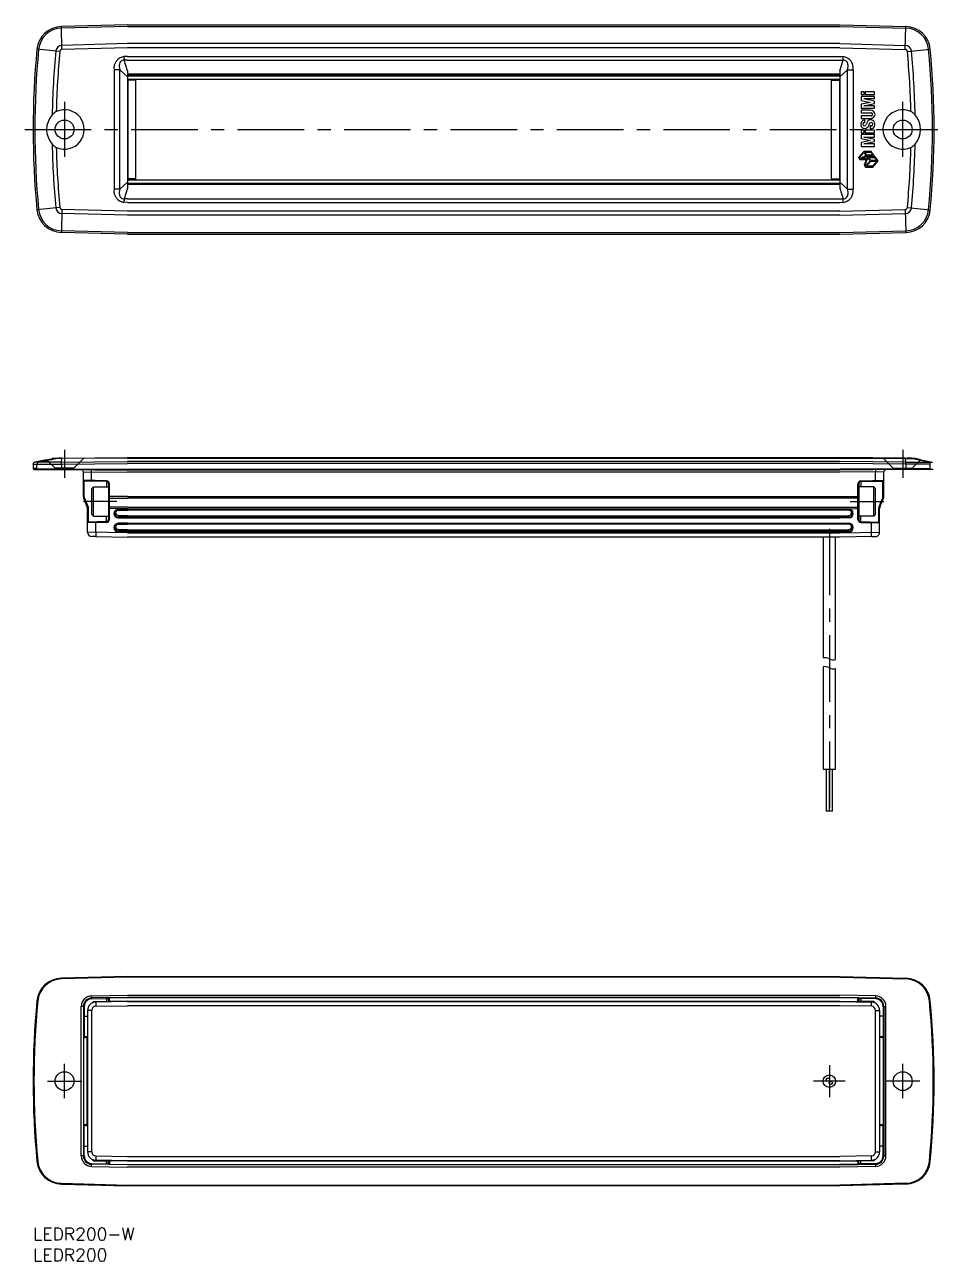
# Model space of a CAD drawing. Extents: x -2 to 323, y -8 to 287.
# Drawn here: x -2 to 214.1, y -8 to 287.2 of the extents above; entities that cross this region are included whole.
import ezdxf

# ---------------------------------------------------------------- set-up
doc = ezdxf.new("R2010")
doc.units = 0
doc.header["$LTSCALE"] = 0.5
doc.linetypes.add('CENTER', pattern=[50.8, 31.75, -6.35, 6.35, -6.35])
doc.linetypes.add('DASHED', pattern=[19.05, 12.7, -6.35])
for name, color, linetype in [('MSM_CENTER', 1, 'CENTER'), ('MSM_CONTINUOUS', 7, 'CONTINUOUS'), ('MSM_DASHED', 4, 'DASHED'), ('MSM_NARROW', 5, 'CONTINUOUS'), ('MSM_PART_NUMBER', 7, 'CONTINUOUS')]:
    doc.layers.add(name, color=color, linetype=linetype)
doc.styles.get("Standard").update_dxf_attribs({"font": 'txt.shx', "height": 3, "bigfont": 'bigfont.shx'})

# ---------------------------------------------------------------- blocks, each defined once
blk = doc.blocks.new('*U34')
at = {"layer": 'MSM_PART_NUMBER'}
blk.add_text('LEDR200-W', height=3, dxfattribs=at).set_placement((0, -3))
blk = doc.blocks.new('*U35')
at = {"layer": 'MSM_PART_NUMBER'}
blk.add_text('LEDR200', height=3, dxfattribs=at).set_placement((0, -8))

msp = doc.modelspace()

# ---------------------------------------------------------------- linework, layer by layer
at = {"layer": 'MSM_CENTER'}
for p, q in [((7.5, 268.74), (7.5, 255.59)), ((207.5, 255.59), (207.5, 268.74)), ((-2, 262.16), (217, 262.16)), ((7.5, 185.71), (7.5, 178.97)), ((207.5, 185.71), (207.5, 178.97)), ((20, 173.34), (12, 173.34)), ((195, 173.34), (203, 173.34)), ((190, 166.84), (190, 97.45)), ((7.5, 30.9), (7.5, 39.1)), ((190, 38.8), (190, 31.2)), ((207.5, 30.9), (207.5, 39.1)), ((3.4, 35), (11.6, 35)), ((193.8, 35), (186.2, 35)), ((211.6, 35), (203.4, 35))]:
    msp.add_line(p, q, dxfattribs=at)
at = {"layer": 'MSM_CONTINUOUS'}
for p, q in [((22.5, 287.16), (6.74, 286.75)), ((6.88, 281.26), (6.74, 286.75)), ((22.5, 286.76), (6.75, 286.35)), ((22.5, 287.16), (192.5, 287.16)), ((22.5, 286.76), (192.5, 286.76)), ((192.5, 287.16), (208.26, 286.75)), ((192.5, 286.76), (208.25, 286.35)), ((208.12, 281.26), (208.26, 286.75)), ((6.39, 280.8), (0.92, 281.33)), ((22.5, 282.65), (6.85, 282.24)), ((22.5, 281.67), (6.88, 281.26)), ((192.5, 282.65), (22.5, 282.65)), ((192.5, 281.67), (22.5, 281.67)), ((192.5, 282.65), (208.15, 282.24)), ((192.5, 281.67), (208.12, 281.26)), ((208.61, 280.8), (214.08, 281.33)), ((22.5, 279.6), (21.67, 279.55)), ((22.52, 278.73), (21.71, 278.69)), ((22.5, 276.19), (21.71, 278.69)), ((22.5, 279.6), (192.5, 279.6)), ((22.52, 278.73), (192.5, 278.73)), ((192.5, 279.6), (193.33, 279.55)), ((192.5, 278.73), (193.29, 278.69)), ((192.5, 276.19), (193.29, 278.69)), ((20.66, 276.41), (19.31, 276.41)), ((19.31, 276.41), (19.31, 247.92)), ((20.66, 276.41), (22.5, 274.76)), ((20.66, 247.92), (20.66, 276.41)), ((22.5, 276.19), (22.5, 248.14)), ((192.5, 275.33), (22.5, 275.33)), ((22.5, 275.17), (192.5, 275.17)), ((192.5, 275.07), (22.5, 275.07)), ((22.5, 274.96), (192.5, 274.96)), ((194.34, 276.41), (192.5, 274.76)), ((192.5, 276.19), (192.5, 248.13)), ((194.34, 247.92), (194.34, 276.41)), ((194.34, 276.41), (195.69, 276.41)), ((195.69, 276.41), (195.69, 247.92)), ((24.52, 273.96), (22.5, 273.96)), ((22.6, 274.16), (192.4, 274.16)), ((22.61, 273.96), (22.61, 250.36)), ((24.52, 250.36), (24.52, 273.96)), ((190.5, 273.96), (192.5, 273.96)), ((190.5, 250.36), (190.5, 273.96)), ((192.39, 273.96), (192.39, 250.36)), ((198.27, 271.12), (197.6, 271.12)), ((197.6, 271.12), (197.6, 270.48)), ((197.6, 270.48), (198.27, 270.48)), ((200.76, 270.03), (197.6, 270.03)), ((197.6, 270.03), (197.6, 269.09)), ((197.6, 269.09), (199.83, 268.63)), ((199.83, 268.63), (197.6, 268.17)), ((200.76, 269.45), (198.23, 269.44)), ((200.76, 268.88), (198.23, 269.44)), ((198.27, 270.48), (198.27, 271.12)), ((200.76, 271.12), (198.55, 271.12)), ((198.55, 271.12), (198.55, 270.48)), ((198.55, 270.48), (200.76, 270.48)), ((200.76, 270.48), (200.76, 271.12)), ((200.76, 269.45), (200.76, 270.03)), ((200.76, 268.38), (200.76, 268.88)), ((197.6, 268.17), (197.6, 267.23)), ((197.6, 267.23), (200.76, 267.23)), ((199.8, 266.78), (197.6, 266.78)), ((197.6, 266.78), (197.6, 266.14)), ((197.6, 266.14), (199.96, 266.14)), ((198.23, 267.81), (200.76, 268.38)), ((200.76, 267.81), (198.23, 267.81)), ((200.76, 267.23), (200.76, 267.81)), ((199.94, 265.4), (197.6, 265.4)), ((197.6, 265.4), (197.6, 264.76)), ((197.6, 264.76), (199.8, 264.76)), ((198.07, 263.63), (198.01, 263.39)), ((198.47, 263.74), (198.21, 263.73)), ((198.47, 264.35), (198.27, 264.35)), ((198.47, 263.74), (198.47, 264.35)), ((199.18, 264.14), (198.8, 263.35)), ((199.98, 262.99), (199.77, 262.99)), ((199.77, 262.99), (199.77, 262.35)), ((198.27, 262.02), (197.6, 262.02)), ((197.6, 262.02), (197.6, 261.38)), ((197.6, 261.38), (198.27, 261.38)), ((200.76, 260.94), (197.6, 260.94)), ((197.6, 260.94), (197.6, 259.99)), ((197.6, 259.99), (199.83, 259.53)), ((200.76, 259.78), (198.2, 260.35)), ((198.2, 260.35), (200.76, 260.35)), ((198.27, 261.38), (198.27, 262.02)), ((200.76, 262.02), (198.55, 262.02)), ((198.55, 262.02), (198.55, 261.38)), ((198.55, 261.38), (200.76, 261.38)), ((199.77, 262.35), (200.12, 262.35)), ((200.76, 261.38), (200.76, 262.02)), ((200.76, 260.35), (200.76, 260.94)), ((200.76, 259.29), (200.76, 259.78)), ((198.19, 256.92), (196.96, 255.44)), ((199.83, 259.53), (197.6, 259.08)), ((197.6, 259.08), (197.6, 258.13)), ((197.6, 258.13), (200.76, 258.13)), ((199.94, 256.92), (198.19, 256.92)), ((198.24, 258.71), (200.76, 259.29)), ((200.76, 258.71), (198.24, 258.71)), ((200.72, 255.88), (199.94, 256.92)), ((200.76, 258.13), (200.76, 258.71)), ((196.96, 255.44), (197.3, 254.98)), ((197.2, 255.45), (198.23, 256.68)), ((197.2, 255.45), (197.38, 255.2)), ((197.3, 254.98), (198.83, 254.98)), ((198.79, 255.94), (197.38, 255.2)), ((197.73, 255.18), (198.93, 255.81)), ((198.9, 255.18), (197.73, 255.18)), ((198.23, 256.68), (198.79, 255.94)), ((198.83, 254.98), (198.31, 253.62)), ((198.97, 256), (198.43, 256.73)), ((198.43, 256.73), (199.86, 256.73)), ((198.53, 253.65), (199.19, 255.39)), ((199.72, 254.68), (198.69, 253.45)), ((198.89, 253.39), (199.88, 254.57)), ((199.1, 255.69), (198.9, 255.18)), ((198.93, 255.81), (200.18, 255.81)), ((200.4, 256), (198.97, 256)), ((199.95, 255.69), (199.1, 255.69)), ((199.19, 255.39), (199.72, 254.68)), ((199.89, 254.76), (199.35, 255.49)), ((199.35, 255.49), (200.78, 255.49)), ((199.86, 256.73), (200.4, 256)), ((199.88, 254.57), (201.31, 254.57)), ((201.32, 254.76), (199.89, 254.76)), ((200.18, 255.81), (199.95, 255.69)), ((201.31, 254.57), (200.31, 253.39)), ((200.38, 255.69), (200.72, 255.88)), ((200.86, 255.69), (200.38, 255.69)), ((200.4, 253.2), (201.62, 254.66)), ((200.78, 255.49), (201.32, 254.76)), ((201.62, 254.66), (200.86, 255.69)), ((198.31, 253.62), (198.63, 253.2)), ((198.69, 253.45), (198.53, 253.65)), ((198.63, 253.2), (200.4, 253.2)), ((200.31, 253.39), (198.89, 253.39)), ((20.66, 247.92), (22.5, 249.57)), ((22.5, 248.14), (21.71, 245.63)), ((24.52, 250.36), (22.5, 250.36)), ((22.5, 249.36), (192.5, 249.36)), ((192.5, 249.26), (22.5, 249.26)), ((22.5, 249.16), (192.5, 249.16)), ((192.5, 249), (22.5, 249)), ((22.6, 250.16), (192.4, 250.16)), ((190.5, 250.36), (192.5, 250.36)), ((194.34, 247.92), (192.5, 249.57)), ((192.5, 248.14), (193.29, 245.63)), ((20.66, 247.92), (19.31, 247.92)), ((22.52, 245.59), (21.71, 245.63)), ((22.52, 245.59), (192.5, 245.59)), ((192.5, 245.59), (193.29, 245.63)), ((194.34, 247.92), (195.69, 247.92)), ((6.39, 243.52), (0.92, 243)), ((6.88, 243.07), (6.74, 237.57)), ((22.5, 241.68), (6.85, 242.09)), ((22.5, 242.66), (6.88, 243.07)), ((22.5, 244.73), (21.67, 244.77)), ((22.5, 244.73), (192.5, 244.73)), ((192.5, 242.66), (22.5, 242.66)), ((192.5, 244.73), (193.33, 244.77)), ((192.5, 242.66), (208.12, 243.07)), ((192.5, 241.68), (208.15, 242.09)), ((208.12, 243.07), (208.26, 237.57)), ((208.61, 243.52), (214.08, 243)), ((192.5, 241.68), (22.5, 241.68)), ((22.5, 237.16), (6.74, 237.57)), ((22.5, 237.56), (6.75, 237.98)), ((22.5, 237.56), (192.5, 237.56)), ((22.5, 237.16), (192.5, 237.16)), ((192.5, 237.56), (208.25, 237.98)), ((192.5, 237.16), (208.26, 237.57)), ((3.2, 183.32), (0.4, 182.76)), ((1.32, 182.77), (5.43, 183.6)), ((3.2, 183.32), (4.56, 183.59)), ((4.56, 183.59), (5.28, 183.67)), ((6.85, 183.6), (4.56, 183.59)), ((5.28, 183.67), (6.39, 183.69)), ((6.88, 183.7), (6.39, 183.69)), ((6.75, 182.78), (6.85, 183.6)), ((22.5, 183.74), (6.85, 183.6)), ((6.85, 183.6), (6.88, 183.7)), ((6.88, 183.7), (22.5, 183.84)), ((22.5, 183.84), (192.5, 183.84)), ((22.5, 183.74), (192.5, 183.74)), ((208.12, 183.7), (192.5, 183.84)), ((192.5, 183.74), (208.15, 183.6)), ((208.15, 183.6), (208.12, 183.7)), ((208.12, 183.7), (208.61, 183.69)), ((208.25, 182.78), (208.15, 183.6)), ((208.15, 183.6), (210.44, 183.59)), ((209.72, 183.67), (208.61, 183.69)), ((213.68, 182.77), (209.57, 183.6)), ((210.44, 183.59), (209.72, 183.67)), ((211.8, 183.32), (210.44, 183.59)), ((211.8, 183.32), (214.6, 182.76)), ((0, 182.27), (0.92, 182.28)), ((0, 182.27), (0, 181.23)), ((0.92, 181.22), (0, 181.23)), ((0.2, 181.03), (1.12, 181.02)), ((1.32, 182.77), (0.4, 182.76)), ((0.92, 182.28), (6.74, 182.29)), ((0.92, 181.22), (0.92, 182.28)), ((0.92, 181.22), (6.74, 181.17)), ((1.12, 181.02), (6.74, 180.97)), ((6.75, 182.78), (1.32, 182.77)), ((6.74, 182.29), (22.5, 182.43)), ((6.74, 182.29), (6.74, 182.29)), ((6.74, 182.29), (6.74, 181.17)), ((6.74, 181.17), (22.5, 181.04)), ((6.74, 180.97), (22.5, 180.84)), ((6.75, 182.78), (22.5, 182.92)), ((12, 174.53), (12, 180.43)), ((12, 180.43), (22.51, 180.34)), ((13.97, 178.39), (13.97, 180.41)), ((192.49, 182.92), (22.5, 182.92)), ((192.5, 182.43), (22.5, 182.43)), ((22.5, 181.04), (192.5, 181.04)), ((192.5, 180.84), (22.5, 180.84)), ((192.49, 180.34), (22.51, 180.34)), ((208.25, 182.78), (192.49, 182.92)), ((203, 180.43), (192.49, 180.34)), ((208.26, 182.29), (192.5, 182.43)), ((208.26, 181.17), (192.5, 181.04)), ((208.26, 180.97), (192.5, 180.84)), ((201.03, 178.39), (201.03, 180.41)), ((203, 174.53), (203, 180.43)), ((208.25, 182.78), (213.68, 182.77)), ((214.08, 182.28), (208.26, 182.29)), ((208.26, 182.29), (208.26, 182.29)), ((208.26, 182.29), (208.26, 181.17)), ((214.08, 181.22), (208.26, 181.17)), ((213.88, 181.02), (208.26, 180.97)), ((213.68, 182.77), (214.6, 182.76)), ((214.8, 181.03), (213.88, 181.02)), ((214.08, 181.22), (214.08, 182.28)), ((17.52, 178.29), (12, 178.44)), ((17.51, 178.1), (12.19, 178.24)), ((12.2, 174.48), (12.2, 178.24)), ((17.51, 178.1), (17.51, 176.84)), ((18, 177.6), (18, 169.07)), ((18.2, 177.6), (18, 177.6)), ((18.2, 169.07), (18.2, 177.6)), ((196.8, 169.07), (196.8, 177.6)), ((196.8, 177.6), (197, 177.6)), ((197, 177.6), (197, 169.07)), ((197.48, 178.29), (203, 178.44)), ((197.49, 178.1), (202.81, 178.24)), ((197.49, 178.1), (197.49, 176.84)), ((202.8, 174.48), (202.8, 178.24)), ((12.93, 172.02), (12.07, 174.16)), ((13.11, 172.14), (12.25, 174.2)), ((14.4, 176.84), (14, 176.44)), ((14, 170.24), (14, 176.44)), ((14.4, 169.84), (14.4, 176.84)), ((14.4, 176.84), (18, 176.84)), ((22.5, 174.53), (18.2, 174.54)), ((18.2, 174.17), (22.51, 174.16)), ((22.5, 174.53), (192.5, 174.53)), ((192.5, 174.16), (22.51, 174.16)), ((192.5, 174.53), (196.8, 174.54)), ((196.8, 174.17), (192.5, 174.16)), ((200.6, 176.84), (197, 176.84)), ((200.6, 176.84), (201, 176.44)), ((200.6, 169.84), (200.6, 176.84)), ((201, 170.24), (201, 176.44)), ((201.89, 172.14), (202.75, 174.2)), ((202.07, 172.02), (202.93, 174.16)), ((13, 166.01), (13, 171.64)), ((13.2, 168.46), (13.2, 171.71)), ((22.49, 172.02), (18.2, 172.03)), ((22.51, 171.64), (18.2, 171.66)), ((22.49, 171.54), (20.29, 171.48)), ((22.5, 171.34), (20.3, 171.28)), ((20.3, 171.24), (22.5, 171.29)), ((22.49, 172.02), (192.5, 172.02)), ((22.49, 171.54), (192.51, 171.54)), ((22.5, 171.34), (192.5, 171.34)), ((192.5, 171.29), (22.5, 171.29)), ((22.51, 171.64), (192.5, 171.64)), ((192.5, 172.02), (196.8, 172.03)), ((192.5, 171.64), (196.8, 171.66)), ((192.5, 171.34), (194.7, 171.28)), ((194.7, 171.24), (192.5, 171.29)), ((192.51, 171.54), (194.71, 171.48)), ((201.8, 168.46), (201.8, 171.71)), ((202, 166.01), (202, 171.64)), ((17.52, 168.38), (13, 168.26)), ((17.51, 168.57), (13.2, 168.46)), ((14, 170.24), (14.4, 169.84)), ((14.4, 169.84), (18, 169.84)), ((14.97, 165.97), (14.97, 168.31)), ((17.51, 168.57), (17.51, 169.84)), ((18, 169.07), (18.2, 169.07)), ((20.29, 169.84), (22.49, 169.79)), ((20.29, 169.69), (20.3, 169.64)), ((20.29, 169.44), (22.49, 169.39)), ((22.5, 169.94), (20.3, 170)), ((20.3, 169.64), (22.5, 169.59)), ((192.51, 169.79), (22.49, 169.79)), ((192.51, 169.39), (22.49, 169.39)), ((22.5, 169.94), (192.5, 169.94)), ((192.5, 169.59), (22.5, 169.59)), ((192.5, 169.94), (194.7, 170)), ((194.7, 169.64), (192.5, 169.59)), ((194.71, 169.84), (192.51, 169.79)), ((194.71, 169.44), (192.51, 169.39)), ((194.71, 169.69), (194.7, 169.64)), ((197, 169.07), (196.8, 169.07)), ((200.6, 169.84), (197, 169.84)), ((197.48, 168.38), (202, 168.26)), ((197.49, 168.57), (197.49, 169.84)), ((197.49, 168.57), (201.8, 168.46)), ((200.03, 165.97), (200.03, 168.31)), ((201, 170.24), (200.6, 169.84)), ((22.49, 165.84), (13, 166.01)), ((22.49, 168.2), (20.29, 168.15)), ((20.29, 166.51), (22.49, 166.45)), ((20.29, 166.35), (20.3, 166.31)), ((20.29, 166.11), (22.49, 166.05)), ((22.5, 168), (20.3, 167.95)), ((20.3, 167.9), (22.5, 167.96)), ((22.5, 166.61), (20.3, 166.67)), ((20.3, 166.31), (22.5, 166.25)), ((22.49, 168.2), (192.51, 168.2)), ((192.51, 166.45), (22.49, 166.45)), ((192.51, 166.05), (22.49, 166.05)), ((22.49, 165.84), (192.5, 165.84)), ((22.5, 168), (192.5, 168)), ((192.5, 167.96), (22.5, 167.96)), ((22.5, 166.61), (192.5, 166.61)), ((192.5, 166.25), (22.5, 166.25)), ((192.5, 168), (194.7, 167.95)), ((194.7, 167.9), (192.5, 167.96)), ((192.5, 166.61), (194.7, 166.67)), ((194.7, 166.31), (192.5, 166.25)), ((192.5, 165.84), (202, 166.01)), ((192.51, 168.2), (194.71, 168.15)), ((194.71, 166.51), (192.51, 166.45)), ((194.71, 166.11), (192.51, 166.05)), ((194.71, 166.35), (194.7, 166.31)), ((14.97, 164.97), (13.99, 164.98)), ((14.97, 164.97), (22.5, 164.84)), ((192.5, 164.84), (22.5, 164.84)), ((188.5, 164.84), (188.5, 136.02)), ((191.5, 135.61), (191.5, 164.84)), ((200.03, 164.97), (192.5, 164.84)), ((200.03, 164.97), (201.02, 164.98)), ((188.5, 133.88), (188.5, 109.45)), ((191.5, 109.45), (191.5, 133.47)), ((188.5, 109.45), (189.01, 109.45)), ((189.01, 109.45), (191.5, 109.45)), ((189.27, 109.45), (189.27, 99.45)), ((190.07, 99.45), (190.07, 109.45)), ((190.73, 99.45), (190.73, 109.45)), ((189.41, 99.45), (189.27, 99.45)), ((190.07, 99.45), (189.41, 99.45)), ((190.73, 99.45), (190.07, 99.45)), ((22.5, 60), (6.74, 59.59)), ((22.5, 59.8), (6.74, 59.39)), ((22.5, 60), (192.5, 60)), ((192.5, 59.8), (22.5, 59.8)), ((192.5, 60), (208.26, 59.59)), ((192.5, 59.8), (208.26, 59.39)), ((13.96, 55.35), (22.5, 55.5)), ((13.96, 54.65), (17.51, 54.71)), ((22.5, 55), (13.97, 54.85)), ((14.4, 54), (14, 53.6)), ((14.4, 54), (18, 54)), ((14.4, 53.78), (14.4, 54)), ((22.5, 54), (14.97, 53.87)), ((17.51, 54.71), (17.51, 54)), ((18, 54.72), (18, 53.92)), ((18.2, 54.85), (22.5, 54.93)), ((18.2, 54), (18.2, 54.92)), ((22.5, 54.07), (18.2, 54)), ((22.5, 55.5), (192.5, 55.5)), ((22.5, 55), (192.5, 55)), ((192.5, 54.93), (22.5, 54.93)), ((22.5, 54.07), (192.5, 54.07)), ((22.5, 54), (192.5, 54)), ((201.04, 55.35), (192.5, 55.5)), ((192.5, 55), (201.03, 54.85)), ((196.8, 54.85), (192.5, 54.93)), ((192.5, 54.07), (196.8, 54)), ((192.5, 54), (200.03, 53.87)), ((196.8, 54), (196.8, 54.92)), ((197, 54.72), (197, 53.92)), ((200.6, 54), (197, 54)), ((201.04, 54.65), (197.49, 54.71)), ((197.49, 54.71), (197.49, 54)), ((200.6, 54), (201, 53.6)), ((200.6, 53.78), (200.6, 54)), ((12.19, 52.85), (11.5, 52.85)), ((11.5, 17.15), (11.5, 52.85)), ((12, 52.85), (12, 17.15)), ((12, 50.5), (13, 50.5)), ((12.19, 52.85), (12.19, 45.73)), ((13.98, 51.87), (13, 51.87)), ((13, 51.87), (13, 18.13)), ((13.98, 18.13), (13.98, 51.87)), ((14.97, 52.87), (22.49, 53)), ((192.51, 53), (22.49, 53)), ((200.03, 52.87), (192.51, 53)), ((201.02, 18.13), (201.02, 51.87)), ((201.02, 51.87), (202, 51.87)), ((202, 51.87), (202, 18.13)), ((203, 50.5), (202, 50.5)), ((202.81, 52.85), (203.5, 52.85)), ((202.81, 52.85), (202.81, 45.73)), ((203, 52.85), (203, 17.15)), ((203.5, 17.15), (203.5, 52.85)), ((12.07, 24.52), (12.07, 45.48)), ((12.93, 24.42), (12.93, 45.58)), ((202.07, 24.42), (202.07, 45.58)), ((202.93, 24.52), (202.93, 45.48)), ((12.19, 17.15), (12.19, 24.27)), ((202.81, 17.15), (202.81, 24.27)), ((12, 19.5), (13, 19.5)), ((13.98, 18.13), (13, 18.13)), ((201.02, 18.13), (202, 18.13)), ((203, 19.5), (202, 19.5)), ((12.19, 17.15), (11.5, 17.15)), ((13.96, 15.35), (17.51, 15.29)), ((22.5, 15), (13.97, 15.15)), ((14.4, 16), (14, 16.4)), ((14.4, 16.22), (14.4, 16)), ((14.4, 16), (18, 16)), ((14.97, 17.13), (22.49, 17)), ((22.5, 16), (14.97, 16.13)), ((17.51, 15.29), (17.51, 16)), ((18, 15.28), (18, 16.08)), ((22.5, 15.93), (18.2, 16)), ((18.2, 16), (18.2, 15.08)), ((18.2, 15.15), (22.5, 15.07)), ((22.49, 17), (192.5, 17)), ((192.5, 16), (22.5, 16)), ((192.5, 15.93), (22.5, 15.93)), ((22.5, 15.07), (192.5, 15.07)), ((192.5, 15), (22.5, 15)), ((192.5, 16), (200.03, 16.13)), ((192.5, 15.93), (196.8, 16)), ((192.5, 15), (201.03, 15.15)), ((196.8, 15.15), (192.5, 15.07)), ((200.03, 17.13), (192.51, 17)), ((196.8, 16), (196.8, 15.08)), ((197, 15.28), (197, 16.08)), ((200.6, 16), (197, 16)), ((197.49, 15.29), (197.49, 16)), ((201.04, 15.35), (197.49, 15.29)), ((200.6, 16), (201, 16.4)), ((200.6, 16.22), (200.6, 16)), ((202.81, 17.15), (203.5, 17.15)), ((13.96, 14.65), (22.5, 14.5)), ((192.5, 14.5), (22.5, 14.5)), ((201.04, 14.65), (192.5, 14.5)), ((6.74, 10.61), (22.5, 10.2)), ((6.74, 10.41), (22.5, 10)), ((22.5, 10.2), (192.5, 10.2)), ((192.5, 10), (22.5, 10)), ((208.26, 10.61), (192.5, 10.2)), ((208.26, 10.41), (192.5, 10))]:
    msp.add_line(p, q, dxfattribs=at)
for centre, radius in [((7.5, 262.16), 2.25), ((207.5, 262.16), 2.25), ((7.5, 35), 2.25), ((190, 35), 1.5), ((189.67, 35.38), 0.4), ((207.5, 35), 2.25), ((190.33, 34.62), 0.4)]:
    msp.add_circle(centre, radius, dxfattribs=at)
for centre, radius, start, end in [((6.89, 280.75), 6, 91.5, 174.5014), ((6.89, 280.75), 5.6, 91.5, 174.5014), ((208.11, 280.75), 5.6, 5.4986, 88.5), ((208.11, 280.75), 6, 5.4986, 88.5), ((200, 262.16), 200, 174.5014, 185.4986), ((200, 262.16), 199.6, 174.5014, 185.4986), ((200, 262.16), 195.49, 174.5014, 178.9713), ((6.89, 280.75), 1.49, 91.5, 174.5014), ((200, 262.16), 194.51, 174.5014, 178.7415), ((6.89, 280.75), 0.507, 91.5, 174.5014), ((208.11, 280.75), 0.507, 5.4986, 88.5), ((208.11, 280.75), 1.49, 5.4986, 88.5), ((15, 262.16), 194.51, 1.2585, 5.4986), ((15, 262.16), 195.49, 1.0287, 5.4986), ((15, 262.16), 199.6, 354.5014, 5.4986), ((15, 262.16), 200, 354.5014, 5.4986), ((22.04, 276.82), 2.76, 97.633, 188.682), ((23.08, 277.23), 2.55, 166.5813, 198.7593), ((21.9, 277.49), 1.35, 138.7549, 165.8192), ((21.61, 277.73), 0.966, 83.8349, 138.0701), ((584.25, 307.6), 563.28, 182.8544, 182.9421), ((-369.25, 307.6), 563.28, 357.0579, 357.1456), ((193.39, 277.73), 0.966, 41.9299, 96.1651), ((192.96, 276.82), 2.76, 351.318, 82.367), ((193.1, 277.49), 1.35, 14.1808, 41.2451), ((191.92, 277.23), 2.55, 341.2407, 13.4187), ((22.6, 274.06), 0.1, 90, 180), ((21.25, 274.02), 1.36, 357.5298, 5.9626), ((24.32, 273.96), 0.2, 0.1473, 89.9999), ((190.7, 273.96), 0.2, 90.0001, 179.8527), ((193.75, 274.02), 1.36, 174.0374, 182.4702), ((192.4, 274.06), 0.1, 0, 90), ((8.53, 262.16), 5.31, 138.607, 221.393), ((7.49, 262.85), 4.08, 118.6052, 136.2732), ((7.5, 262.16), 4.7, 245.3551, 114.6449), ((199.84, 265.7), 1.07, 3.4755, 91.9303), ((199.85, 265.82), 1.06, 267.4581, 357.1706), ((199.95, 265.77), 0.372, 268.3002, 89.6344), ((207.5, 262.16), 4.7, 65.3551, 294.6449), ((207.51, 262.85), 4.08, 43.7268, 61.3948), ((206.47, 262.16), 5.31, 318.607, 41.393), ((198.93, 263.32), 1.42, 148.2031, 177.6988), ((198.52, 263.35), 1.01, 178.4285, 227.9646), ((198.27, 263.67), 0.682, 90.4946, 143.91), ((198.33, 263.35), 0.323, 172.2311, 236.6683), ((198.21, 263.59), 0.144, 90.4263, 161.0742), ((198.37, 263.54), 0.51, 244.3537, 303.2001), ((198.2, 263.58), 0.651, 314.0348, 339.1966), ((198.22, 263.59), 1.28, 294.5952, 350.7273), ((199.86, 263.66), 0.834, 96.7613, 144.2468), ((199.94, 263.32), 0.466, 87.3245, 172.4916), ((199.84, 263.54), 0.95, 18.4139, 95.2104), ((199.98, 263.38), 0.407, 359.8551, 92.312), ((199.97, 263.4), 0.413, 271.0286, 356.8893), ((199.66, 263.34), 1.2, 322.8495, 24.8664), ((198.47, 263.44), 1.05, 233.0325, 285.2518), ((200.03, 263.12), 0.768, 276.1508, 318.9707), ((200, 262.16), 195.49, 181.0287, 185.4986), ((7.49, 261.47), 4.08, 223.7268, 241.3948), ((200, 262.16), 194.51, 181.2585, 185.4986), ((15, 262.16), 194.51, 354.5014, 358.7415), ((207.51, 261.47), 4.08, 298.6052, 316.2732), ((15, 262.16), 195.49, 354.5014, 358.9713), ((22.6, 250.26), 0.1, 180, 270), ((21.25, 250.3), 1.36, 354.0374, 2.4702), ((24.32, 250.36), 0.2, 270.0001, 359.8527), ((190.7, 250.36), 0.2, 180.1473, 269.9999), ((193.75, 250.3), 1.36, 177.5298, 185.9626), ((192.4, 250.26), 0.1, 270, 0), ((22.04, 247.5), 2.76, 171.318, 262.367), ((23.08, 247.1), 2.55, 161.2407, 193.4187), ((21.9, 246.83), 1.35, 194.1808, 221.2451), ((21.61, 246.59), 0.966, 221.9299, 276.1651), ((584.25, 216.72), 563.28, 177.0579, 177.1456), ((193.39, 246.59), 0.966, 263.8349, 318.0701), ((-369.25, 216.72), 563.28, 2.8544, 2.9421), ((192.96, 247.5), 2.76, 277.633, 8.682), ((193.1, 246.83), 1.35, 318.7549, 345.8192), ((191.92, 247.1), 2.55, 346.5813, 18.7593), ((6.89, 243.57), 6, 185.4986, 268.5), ((6.89, 243.57), 5.6, 185.4986, 268.5), ((6.89, 243.57), 1.49, 185.4986, 268.5), ((6.89, 243.57), 0.507, 185.4986, 268.5), ((208.11, 243.57), 0.507, 271.5, 354.5014), ((208.11, 243.57), 1.49, 271.5, 354.5014), ((208.11, 243.57), 5.6, 271.5, 354.5014), ((208.11, 243.57), 6, 271.5, 354.5014), ((11.03, 132.83), 51.08, 95.2103, 96.2955), ((203.97, 132.83), 51.08, 83.7045, 84.7897), ((0.5, 182.27), 0.5, 101.3407, 180), ((0.2, 181.23), 0.2, 180, 269.5), ((1.42, 182.28), 0.499, 101.5029, 180.1015), ((1.12, 181.22), 0.2, 179.8642, 269.3692), ((17.96, 182.31), 11.23, 177.5996, 180.1022), ((8.52, 181.17), 1.78, 179.7841, 186.2351), ((11.5, 180.43), 0.5, 359.9997, 89.5007), ((6.79, 180.6), 7.18, 358.534, 2.4969), ((208.21, 180.6), 7.18, 177.5031, 181.466), ((203.5, 180.43), 0.5, 90.4993, 180.0003), ((197.04, 182.31), 11.23, 359.8978, 2.4004), ((206.48, 181.17), 1.78, 353.7649, 0.2159), ((213.58, 182.28), 0.499, 359.8985, 78.4971), ((213.88, 181.22), 0.2, 270.6308, 0.1358), ((12.2, 178.44), 0.2, 180, 268.5), ((16.83, 178.27), 2.87, 177.5019, 181.4981), ((20.38, 178.17), 2.87, 177.6047, 181.4981), ((17.5, 177.6), 0.5, 0, 88.5), ((17.5, 177.6), 0.695, 0.0024, 88.7948), ((197.5, 177.6), 0.695, 91.2052, 179.9976), ((197.5, 177.6), 0.5, 91.5, 180), ((194.62, 178.17), 2.87, 358.5019, 2.3953), ((198.17, 178.27), 2.87, 358.5019, 2.4981), ((202.8, 178.44), 0.2, 271.5, 0), ((12.98, 174.53), 0.983, 179.8431, 202.065), ((12.15, 174.72), 0.246, 232.3333, 280.534), ((12.1, 174.47), 0.309, 265.1808, 299.8768), ((12.96, 174.49), 0.762, 180.2876, 202.2629), ((18.04, 174.62), 0.0378, 184.8533, 236.376), ((18.04, 174.25), 0.0378, 184.8533, 236.376), ((18.13, 174.73), 0.184, 231.7673, 256.9786), ((18.13, 174.36), 0.184, 231.7673, 256.9786), ((18.23, 175.39), 0.843, 260.2741, 267.5054), ((18.23, 175.01), 0.843, 260.2741, 267.5054), ((196.77, 175.39), 0.843, 272.4946, 279.7259), ((196.77, 175.01), 0.843, 272.4946, 279.7259), ((196.87, 174.73), 0.184, 283.0214, 308.2327), ((196.87, 174.36), 0.184, 283.0214, 308.2327), ((196.96, 174.62), 0.0378, 303.624, 355.1467), ((196.96, 174.25), 0.0378, 303.624, 355.1467), ((202.04, 174.49), 0.762, 337.7371, 359.7124), ((202.9, 174.47), 0.309, 240.1232, 274.8192), ((202.85, 174.72), 0.246, 259.466, 307.6667), ((202.02, 174.53), 0.983, 337.935, 0.1569), ((13.16, 171.87), 0.277, 100.8858, 147.6489), ((12.02, 171.65), 0.983, 359.8431, 22.065), ((13.04, 171.64), 0.0391, 121.7642, 170.8554), ((13.11, 171.54), 0.166, 98.4655, 125.4753), ((13.2, 171.15), 0.561, 90.6168, 101.4563), ((12.09, 171.71), 1.11, 359.8643, 22.6084), ((18.05, 172.11), 0.0469, 190.3429, 232.1278), ((18.05, 171.74), 0.0469, 190.3429, 232.1278), ((18.13, 172.22), 0.185, 232.2885, 257.0301), ((18.13, 171.85), 0.185, 232.2885, 257.0301), ((18.25, 173.04), 1.01, 260.6869, 266.7045), ((18.25, 172.67), 1.01, 260.6869, 266.7045), ((20.31, 170.46), 1.02, 91.5325, 268.4675), ((20.31, 170.62), 0.618, 91.4912, 268.5085), ((20.29, 170.56), 0.719, 89.886, 125.7946), ((23.17, 171.5), 2.89, 180.5068, 184.4809), ((191.83, 171.5), 2.89, 355.5191, 359.4932), ((194.71, 170.56), 0.719, 54.2054, 90.114), ((194.69, 170.62), 0.618, 271.4915, 88.5088), ((194.69, 170.46), 1.02, 271.5325, 88.4675), ((196.75, 173.04), 1.01, 273.2955, 279.3131), ((196.75, 172.67), 1.01, 273.2955, 279.3131), ((196.87, 172.22), 0.185, 282.9699, 307.7115), ((196.87, 171.85), 0.185, 282.9699, 307.7115), ((196.95, 172.11), 0.0469, 307.8722, 349.6571), ((196.95, 171.74), 0.0469, 307.8722, 349.6571), ((202.91, 171.71), 1.11, 157.3916, 180.1357), ((201.8, 171.15), 0.561, 78.5437, 89.3832), ((201.84, 171.87), 0.277, 32.3511, 79.1142), ((201.89, 171.54), 0.166, 54.5247, 81.5345), ((201.96, 171.64), 0.0391, 9.1446, 58.2358), ((202.98, 171.65), 0.983, 157.935, 180.1569), ((13.2, 168.26), 0.2, 91.5, 180.0273), ((17.83, 168.43), 2.87, 178.5019, 182.4981), ((17.5, 169.07), 0.5, 271.5, 0), ((20.38, 168.5), 2.87, 178.5019, 182.3953), ((17.5, 169.07), 0.695, 271.2052, 0), ((20.28, 170.48), 0.783, 121.4811, 181.0066), ((20.32, 170.46), 0.818, 180, 268.5), ((21.58, 169.78), 1.29, 177.3145, 184.3037), ((22.06, 169.81), 1.77, 173.8076, 178.9256), ((23.16, 169.42), 2.87, 175.5035, 179.4984), ((194.68, 170.46), 0.818, 271.5, 360), ((192.94, 169.81), 1.77, 1.0744, 6.1924), ((191.84, 169.42), 2.87, 0.5016, 4.4965), ((193.42, 169.78), 1.29, 355.6963, 2.6855), ((194.72, 170.48), 0.783, 358.9934, 58.5189), ((197.5, 169.07), 0.695, 180, 268.7948), ((197.5, 169.07), 0.5, 180, 268.5), ((194.62, 168.5), 2.87, 357.6047, 1.4981), ((197.17, 168.43), 2.87, 357.5019, 1.4981), ((201.8, 168.26), 0.2, 359.9727, 88.5), ((14.02, 166), 1.01, 179.3486, 268.2031), ((29.49, 165.47), 14.53, 178.0148, 181.9852), ((20.31, 167.13), 1.02, 91.5325, 268.4675), ((20.28, 167.14), 0.783, 121.4811, 181.0066), ((20.32, 167.13), 0.818, 180, 268.5), ((20.31, 167.29), 0.618, 91.4912, 268.5085), ((20.29, 167.23), 0.719, 89.886, 125.7946), ((21.58, 166.45), 1.29, 177.3145, 184.3037), ((23.17, 168.17), 2.89, 180.5068, 184.4809), ((22.06, 166.48), 1.77, 173.8076, 178.9256), ((23.16, 166.09), 2.87, 175.5035, 179.4984), ((191.83, 168.17), 2.89, 355.5191, 359.4932), ((194.71, 167.23), 0.719, 54.2054, 90.114), ((194.69, 167.29), 0.618, 271.4915, 88.5088), ((194.68, 167.13), 0.818, 271.5, 360), ((192.94, 166.48), 1.77, 1.0744, 6.1924), ((191.84, 166.09), 2.87, 0.5016, 4.4965), ((194.69, 167.13), 1.02, 271.5325, 88.4675), ((193.42, 166.45), 1.29, 355.6963, 2.6855), ((194.72, 167.14), 0.783, 358.9934, 58.5189), ((185.14, 165.46), 14.9, 358.0891, 1.9604), ((201, 165.98), 1, 271.0286, 1.4946), ((6.89, 53.59), 6, 91.5, 174.5014), ((6.89, 53.59), 5.8, 91.5001, 174.5014), ((12.47, 59.59), 5.73, 180.0005, 181.9996), ((208.11, 53.59), 6, 5.4986, 88.5), ((202.53, 59.59), 5.73, 358.0004, 359.9995), ((208.11, 53.59), 5.8, 5.4986, 88.4999), ((200, 35), 200, 174.5014, 185.4986), ((199.98, 35), 199.78, 174.5008, 185.4992), ((6.74, 113.02), 59.15, 264.3571, 264.5491), ((14, 52.85), 2.5, 90.994, 180.006), ((14, 52.85), 2, 91, 180), ((13.99, 52.85), 1.8, 90.9989, 180.0012), ((15, 51.87), 2, 91, 180.0029), ((-0.36, 54.98), 14.33, 359.5003, 1.4997), ((15.88, 54.73), 1.91, 176.5052, 182.4949), ((29.29, 53.37), 14.34, 178.0016, 181.9984), ((19.43, 54.8), 1.91, 176.5052, 182.4949), ((14.35, 194.26), 139.58, 271.2999, 271.4998), ((18.2, 54.72), 0.2, 91, 180), ((18.19, 54.66), 0.193, 88.9044, 177.8455), ((18.2, 53.79), 0.206, 91.6485, 140.2557), ((196.8, 54.72), 0.2, 360, 89), ((196.81, 54.66), 0.193, 2.1545, 91.0956), ((196.8, 53.79), 0.206, 39.7443, 88.3515), ((200.65, 194.26), 139.58, 268.5002, 268.7001), ((195.57, 54.8), 1.91, 357.5051, 3.4948), ((200, 51.87), 2, 359.9971, 89), ((185.71, 53.37), 14.34, 358.0016, 1.9984), ((215.36, 54.98), 14.33, 178.5003, 180.4997), ((199.12, 54.73), 1.91, 357.5051, 3.4948), ((201, 52.85), 2, 0, 89), ((201, 52.85), 2.5, 359.994, 89.006), ((201.01, 52.85), 1.8, 359.9988, 89.0011), ((208.27, 112.98), 59.1, 275.4508, 275.643), ((15.02, 35), 199.78, 354.5008, 5.4992), ((15, 35), 200, 354.5014, 5.4986), ((14.98, 51.87), 1, 90.9988, 179.9998), ((200.02, 51.87), 1, 0.0002, 89.0012), ((12.2, 45.54), 0.197, 90.682, 179.2091), ((12.04, 45.54), 0.0434, 182.7087, 218.7084), ((12.07, 45.57), 0.0811, 220.8423, 237.4612), ((12.14, 45.68), 0.212, 238.8796, 252.0887), ((12.28, 45.47), 0.207, 97.3713, 177.5993), ((12.41, 46.29), 0.877, 247.095, 306.0447), ((12.25, 45.74), 0.0519, 184.3993, 232.6383), ((12.3, 45.8), 0.13, 231.1089, 249.9325), ((12.57, 46.54), 0.918, 249.7239, 272.4631), ((12.62, 46.29), 0.672, 269.0759, 304.4176), ((13.16, 45.57), 0.231, 133.6436, 178.0727), ((201.84, 45.57), 0.231, 1.9273, 46.3564), ((202.38, 46.29), 0.672, 235.5824, 270.9241), ((202.59, 46.29), 0.877, 233.9553, 292.905), ((202.43, 46.54), 0.918, 267.5369, 290.2761), ((202.7, 45.8), 0.13, 290.0675, 308.8911), ((202.72, 45.47), 0.207, 2.4007, 82.6287), ((202.75, 45.74), 0.0519, 307.3617, 355.6007), ((202.8, 45.54), 0.197, 0.7909, 89.318), ((202.86, 45.68), 0.212, 287.9113, 301.1204), ((202.93, 45.57), 0.0811, 302.5388, 319.1577), ((202.96, 45.54), 0.0434, 321.2916, 357.2913), ((12.04, 24.46), 0.0434, 141.2916, 177.2913), ((12.2, 24.46), 0.197, 180.7909, 269.318), ((12.07, 24.43), 0.0811, 122.5388, 139.1577), ((12.14, 24.32), 0.212, 107.9113, 121.1204), ((12.41, 23.71), 0.877, 53.9553, 112.905), ((12.28, 24.53), 0.207, 182.4007, 262.6287), ((12.25, 24.26), 0.0519, 127.3617, 175.6007), ((12.3, 24.2), 0.13, 110.0675, 128.8911), ((12.57, 23.46), 0.918, 87.5369, 110.2761), ((12.62, 23.71), 0.672, 55.5824, 90.9241), ((13.16, 24.43), 0.231, 181.9273, 226.3564), ((201.84, 24.43), 0.231, 313.6436, 358.0727), ((202.38, 23.71), 0.672, 89.0759, 124.4176), ((202.59, 23.71), 0.877, 67.095, 126.0447), ((202.43, 23.46), 0.918, 69.7239, 92.4631), ((202.72, 24.53), 0.207, 277.3713, 357.5993), ((202.7, 24.2), 0.13, 51.1089, 69.9325), ((202.75, 24.26), 0.0519, 4.3993, 52.6383), ((202.8, 24.46), 0.197, 270.682, 359.2091), ((202.86, 24.32), 0.212, 58.8796, 72.0887), ((202.93, 24.43), 0.0811, 40.8423, 57.4612), ((202.96, 24.46), 0.0434, 2.7087, 38.7084), ((15, 18.13), 2, 179.9971, 269), ((14.98, 18.13), 1, 180.0002, 269.0012), ((200, 18.13), 2, 271, 0.0029), ((200.02, 18.13), 1, 270.9988, 359.9998), ((6.74, -43.02), 59.15, 95.4509, 95.6429), ((6.89, 16.41), 6, 185.4986, 268.5), ((6.89, 16.41), 5.8, 185.4986, 268.4999), ((14, 17.15), 2.5, 179.994, 269.006), ((14, 17.15), 2, 180, 269), ((13.99, 17.15), 1.8, 179.9988, 269.0011), ((15.88, 15.27), 1.91, 177.5051, 183.4948), ((-0.36, 15.02), 14.33, 358.5003, 0.4997), ((29.29, 16.63), 14.34, 178.0016, 181.9984), ((14.35, -124.26), 139.58, 88.5002, 88.7001), ((19.43, 15.2), 1.91, 177.5051, 183.4948), ((18.19, 15.34), 0.193, 182.1545, 271.0956), ((18.2, 15.28), 0.2, 180, 269), ((18.2, 16.21), 0.206, 219.7443, 268.3515), ((196.8, 16.21), 0.206, 271.6485, 320.2557), ((196.81, 15.34), 0.193, 268.9044, 357.8455), ((196.8, 15.28), 0.2, 271, 0), ((200.65, -124.26), 139.58, 91.2999, 91.4998), ((195.57, 15.2), 1.91, 356.5052, 2.4949), ((185.71, 16.63), 14.34, 358.0016, 1.9984), ((201, 17.15), 2, 271, 0), ((199.12, 15.27), 1.91, 356.5052, 2.4949), ((215.36, 15.02), 14.33, 179.5003, 181.4997), ((201, 17.15), 2.5, 270.994, 0.006), ((201.01, 17.15), 1.8, 270.9989, 0.0012), ((208.11, 16.41), 5.8, 271.5001, 354.5014), ((208.11, 16.41), 6, 271.5, 354.5014), ((208.26, -43.02), 59.15, 84.3571, 84.5491), ((12.47, 10.41), 5.73, 178.0004, 179.9995), ((202.53, 10.41), 5.73, 0.0005, 1.9996)]:
    msp.add_arc(centre, radius, start, end, dxfattribs=at)
at = {"layer": 'MSM_DASHED'}
for p, q in [((3.22, 183.33), (5.25, 181.3)), ((12.2, 183.75), (9.75, 181.3)), ((202.8, 183.75), (205.25, 181.3)), ((211.78, 183.33), (209.75, 181.3)), ((5.25, 180.99), (5.25, 181.3)), ((9.75, 181.3), (5.25, 181.3)), ((9.75, 180.95), (9.75, 181.3)), ((205.25, 181.3), (209.75, 181.3)), ((205.25, 180.95), (205.25, 181.3)), ((209.75, 180.99), (209.75, 181.3))]:
    msp.add_line(p, q, dxfattribs=at)
at = {"layer": 'MSM_NARROW'}
for centre, start, end in [((189, 134.08), 60, 104.4775), ((191, 137.54), 240, 284.4775), ((189, 131.95), 60, 104.4775), ((191, 135.41), 240, 284.4775)]:
    msp.add_arc(centre, 2, start, end, dxfattribs=at)

# ---------------------------------------------------------------- block references
at = {"layer": 'MSM_CONTINUOUS'}
for name in ['*U34', '*U35']:
    msp.add_blockref(name, (0, 0), dxfattribs=at)

doc.saveas('drawing.dxf')
